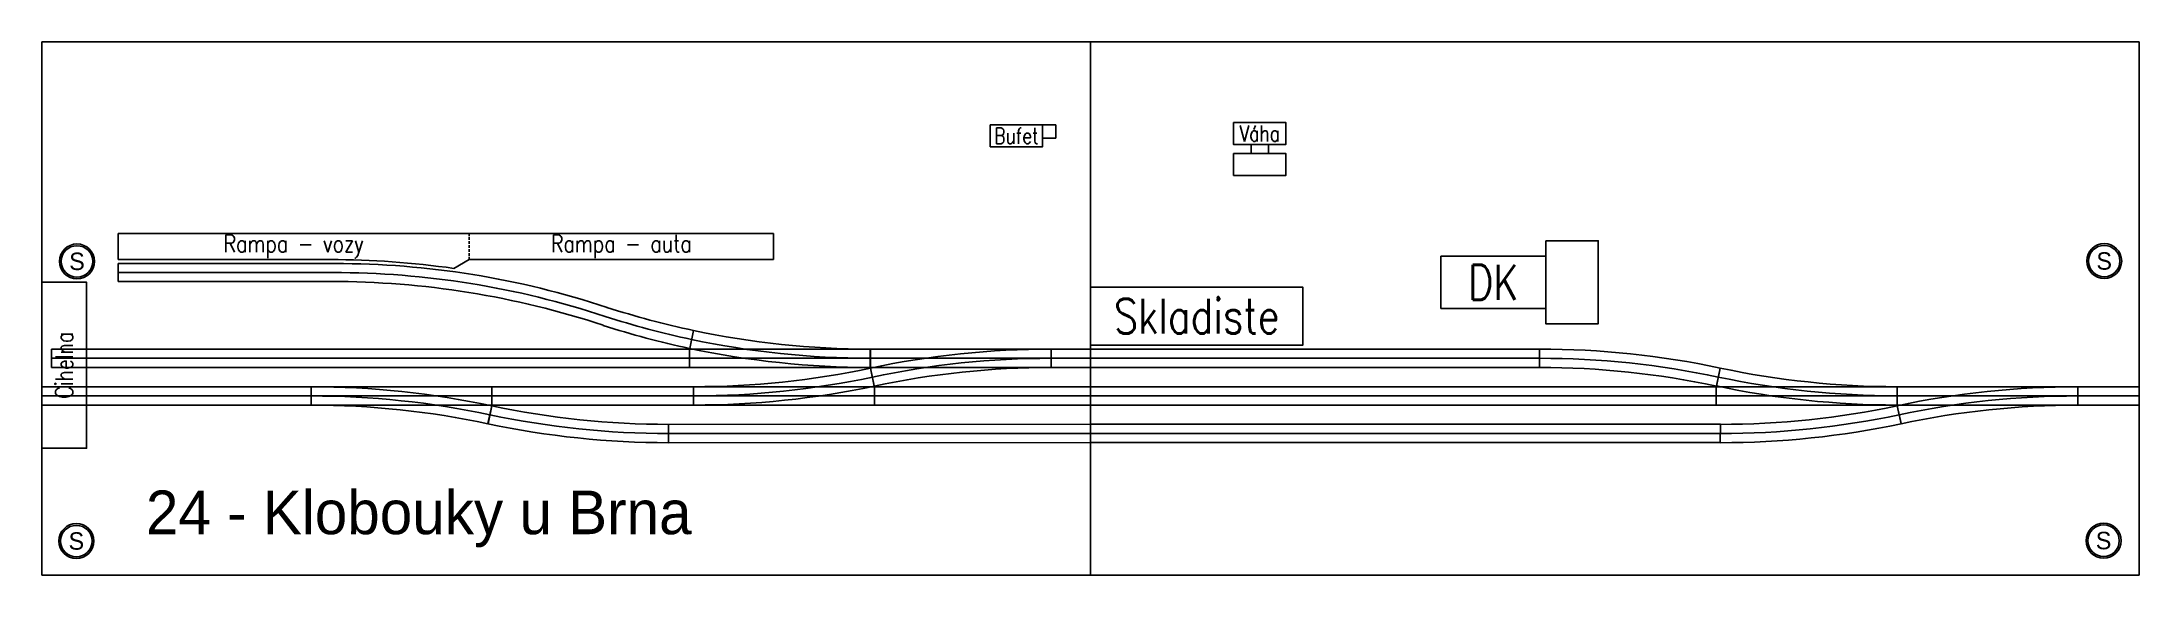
# Model space of a CAD drawing. Header units: millimetres. Extents: x 0 to 2400, y 0 to 610.
import ezdxf

# ---------------------------------------------------------------- set-up
doc = ezdxf.new("R2010")
doc.units = ezdxf.units.MM
doc.header["$LTSCALE"] = 6
doc.header["$MEASUREMENT"] = 0
doc.linetypes.add('ACAD_ISO02W100', pattern=[15, 12, -3])
doc.linetypes.add('ČÁRKOVANÁ', pattern=[0.75, 0.5, -0.25])
doc.layers.get('0').update_dxf_attribs({"linetype": 'CONTINUOUS'})
for name, color, linetype in [('Budovy', 2, 'CONTINUOUS'), ('Koleje', 1, 'CONTINUOUS'), ('Oblouky', 96, 'CONTINUOUS'), ('rozhrani', 4, 'CONTINUOUS'), ('TTmoduly', 3, 'CONTINUOUS'), ('Vyhybky', 96, 'CONTINUOUS')]:
    doc.layers.add(name, color=color, linetype=linetype)
doc.styles.add('ROMANS', font='romans', dxfattribs={"width": 0.8})

# ---------------------------------------------------------------- blocks, each defined once
blk = doc.blocks.new('Vyhybka12L')
at = {"layer": 'Vyhybky', "color": 84}
for p, q in [((202.5, 42.2), (206.8, 21.7)), ((0, 21), (0, 0)), ((207, 0), (207, 21))]:
    blk.add_line(p, q, dxfattribs=at)
at = {"layer": 'Vyhybky'}
for p, q in [((0, 21), (207, 20.9)), ((0, 10.5), (207, 10.5)), ((0, 0), (207, -0.1))]:
    blk.add_line(p, q, dxfattribs=at)
for radius in [973.5, 984, 994.5]:
    blk.add_arc((0.1, 994.5), radius, 269.9991, 281.9991, dxfattribs=at)
blk = doc.blocks.new('Vyhybka12R')
at = {"layer": 'Vyhybky', "color": 84}
for p, q in [((4.5, 42.2), (0.2, 21.7)), ((0, -0.1), (0, 20.9)), ((206.9, 20.9), (206.9, -0.1))]:
    blk.add_line(p, q, dxfattribs=at)
at = {"layer": 'Vyhybky'}
for p, q in [((206.9, 20.9), (0, 20.9)), ((206.9, 10.4), (0, 10.4)), ((206.9, -0.1), (0, -0.1))]:
    blk.add_line(p, q, dxfattribs=at)
for radius in [984, 973.5, 994.5]:
    blk.add_arc((207.2, 994.4), radius, 257.9836, 269.9836, dxfattribs=at)
blk = doc.blocks.new('Oblouk12')
at = {"layer": 'Oblouky'}
for p, q in [((0, 42.3), (0, 21.3)), ((202.4, 0), (206.8, 20.5))]:
    blk.add_line(p, q, dxfattribs=at)
for radius in [994.5, 984, 973.5]:
    blk.add_arc((0, -952.2), radius, 78, 90, dxfattribs=at)
blk = doc.blocks.new('Rozhrani_S')
at = {"layer": 'rozhrani'}
h = blk.add_hatch(color=256, dxfattribs=at)
h.dxf.hatch_style = 1
h.paths.add_polyline_path([(-20, 0, 1), (20, 0, 1)])
h.paths.add_polyline_path([(18, 0, -1), (-18, 0, -1)], flags=16)
for radius in [20, 18]:
    blk.add_circle((0, 0), radius, dxfattribs=at)
at = {"layer": 'rozhrani', "color": 2, "insert": (0, 0), "char_height": 20, "attachment_point": 5}
blk.add_mtext_dynamic_manual_height_columns('S', width=20, gutter_width=12.5, heights=[0], dxfattribs=at)

msp = doc.modelspace()

# ---------------------------------------------------------------- linework, layer by layer
at = {"layer": 'Budovy'}
for p, q in [((1145.2, 515.5), (1160.2, 515.5)), ((1160.2, 515.5), (1160.3, 500.5)), ((1160.3, 500.5), (1145.3, 500.5)), ((1383.7, 482.7), (1383.7, 493.2)), ((1403.7, 482.7), (1403.7, 493.2)), ((87.4, 361.4), (87.4, 391.4)), ((87.4, 391.4), (87.4, 391.4)), ((87.4, 391.4), (837.4, 391.4)), ((362.7, 391.3), (362.7, 391.3)), ((837.4, 391.4), (837.4, 361.4)), ((87.4, 361.4), (330.1, 361.4)), ((471.2, 351.3), (488.8, 361.4)), ((837.4, 361.4), (488.8, 361.4))]:
    msp.add_line(p, q, dxfattribs=at)
at = {"layer": 'Budovy', "linetype": 'ČÁRKOVANÁ'}
msp.add_line((488.8, 361.4), (488.8, 391.4), dxfattribs=at)
at = {"layer": 'Budovy'}
for points in [[(1085.2, 515.5), (1145.2, 515.5), (1145.2, 490.5), (1085.2, 490.5)], [(1363.6, 518.2), (1423.7, 518.2), (1423.7, 493.2), (1363.6, 493.2)], [(1363.7, 482.7), (1423.7, 482.7), (1423.7, 457.7), (1363.7, 457.7)], [(1601, 365.5), (1721, 365.5), (1721, 305.5), (1601, 305.5)], [(1721, 383), (1781, 383), (1781, 288), (1721, 288)], [(0, 335.5), (51, 335.5), (51, 145.5), (0, 145.5)], [(1200, 330), (1443, 330), (1443, 263.5), (1200, 263.5)]]:
    msp.add_lwpolyline(points, close=True, dxfattribs=at)
msp.add_arc((330.4, -630.1), 991.5, 81.8338, 90.0138, dxfattribs=at)
at = {"layer": 'Koleje'}
for p, q in [((335.1, 356.9), (87.4, 356.9)), ((87.4, 336.4), (87.4, 356.9)), ((332.9, 346.6), (87.4, 346.6)), ((330.8, 336.4), (87.4, 336.4)), ((741.1, 259), (11, 259)), ((741.1, 248.5), (11, 248.5)), ((1200, 259), (1155, 259)), ((1200, 248.5), (1155, 248.5)), ((1713.9, 259), (1200, 259)), ((1713.9, 248.5), (1200, 248.5)), ((741.1, 238), (11, 238)), ((1200, 238), (1155, 238)), ((1713.9, 238), (1200, 238)), ((308, 216), (0, 216)), ((308, 205.5), (0, 205.5)), ((308, 195), (0, 195)), ((515, 215.9), (745.8, 216)), ((515, 205.4), (745.8, 205.5)), ((515, 194.9), (745.5, 195)), ((1200, 216), (947.8, 216)), ((1200, 205.5), (947.8, 205.5)), ((1200, 195), (947.8, 195)), ((1916.1, 216), (1200, 216)), ((1916.1, 205.5), (1200, 205.5)), ((1916.1, 194.9), (1200, 194.9)), ((2400, 216), (2330, 216)), ((2400, 205.5), (2330, 205.5)), ((2400, 195), (2330, 195)), ((1200, 173), (717.2, 172.9)), ((1920.8, 173), (1200, 173)), ((1200, 162.5), (717.2, 162.4)), ((1200, 152), (717.2, 151.9)), ((1920.8, 162.5), (1200, 162.5)), ((1920.8, 152), (1200, 152))]:
    msp.add_line(p, q, dxfattribs=at)
at = {"layer": 'Koleje', "linetype": 'ACAD_ISO02W100'}
msp.add_line((11, 259), (11, 238), dxfattribs=at)
at = {"layer": 'Koleje'}
for centre, radius, start, end in [((331, -655.1), 991.5, 71.7012, 90.0138), ((333.2, -644.9), 991.5, 71.7012, 90.0138), ((335.4, -634.6), 991.5, 71.7012, 90.0138), ((950.2, 1242.8), 994.5, 252.0947, 258), ((952.4, 1253.1), 994.5, 252.0947, 258), ((948, 1232.5), 994.5, 252.0947, 258)]:
    msp.add_arc(centre, radius, start, end, dxfattribs=at)
at = {"layer": 'TTmoduly'}
for points in [[(0, 610.5), (0, 0.5), (1200, 0.5), (1200, 610.5)], [(1200, 610.5), (1200, 0.5), (2400, 0.5), (2400, 610.5)]]:
    msp.add_lwpolyline(points, close=True, dxfattribs=at)

# ---------------------------------------------------------------- block references
for p in [(40.1, 359.3), (2360.1, 359.7), (39.4, 39.3), (2359.4, 39.8)]:
    msp.add_blockref('Rozhrani_S', p)
at = {"layer": 'Oblouky'}
msp.add_blockref('Oblouk12', (1713.9, 216.7), dxfattribs=at)
for p, rotation in [((717.2, 194.2), 180), ((2118.8, 215), 191.9952116393139)]:
    msp.add_blockref('Oblouk12', p, dxfattribs=dict(at, rotation=rotation))
at = {"layer": 'Vyhybky'}
for name, p in [('Vyhybka12R', (741.1, 238.1)), ('Vyhybka12L', (745.8, 195)), ('Vyhybka12R', (1916.1, 195.1))]:
    msp.add_blockref(name, p, dxfattribs=at)
for name, p, rotation in [('Vyhybka12L', (1155.1, 259), 179.9990948185393), ('Vyhybka12R', (515, 215.8), 180), ('Vyhybka12L', (2330.1, 215.9), 180)]:
    msp.add_blockref(name, p, dxfattribs=dict(at, rotation=rotation))

# ---------------------------------------------------------------- texts
at = {"layer": 'Budovy', "attachment_point": 5, "style": 'ROMANS'}
for s, insert, char_height, width in [('{\\C3;Bufet}', (1115.2, 503), 18, 60.02), ('{\\C3;Váha}', (1393.7, 505.7), 18, 60.02), ('{\\C3;Rampa - vozy}', (288.1, 376.4), 20, 401.338), ('{\\C3;Rampa - auta}', (663.1, 376.4), 20, 348.662), ('{\\C3;DK}', (1661, 335.5), 40, 120), ('{\\C3;Skladiste}', (1321.5, 296.7), 40, 243)]:
    msp.add_mtext(s, dxfattribs=dict(at, insert=insert, char_height=char_height, width=width))
at = {"layer": 'Budovy', "insert": (25.5, 240.5), "char_height": 20, "width": 190, "attachment_point": 5, "rotation": 90, "style": 'ROMANS'}
msp.add_mtext('{\\C3;Cihelna}', dxfattribs=at)
at = {"layer": 'TTmoduly'}
msp.add_text('24 - Klobouky u Brna', height=50, dxfattribs=at).set_placement((119, 47.2))

doc.saveas('drawing.dxf')
